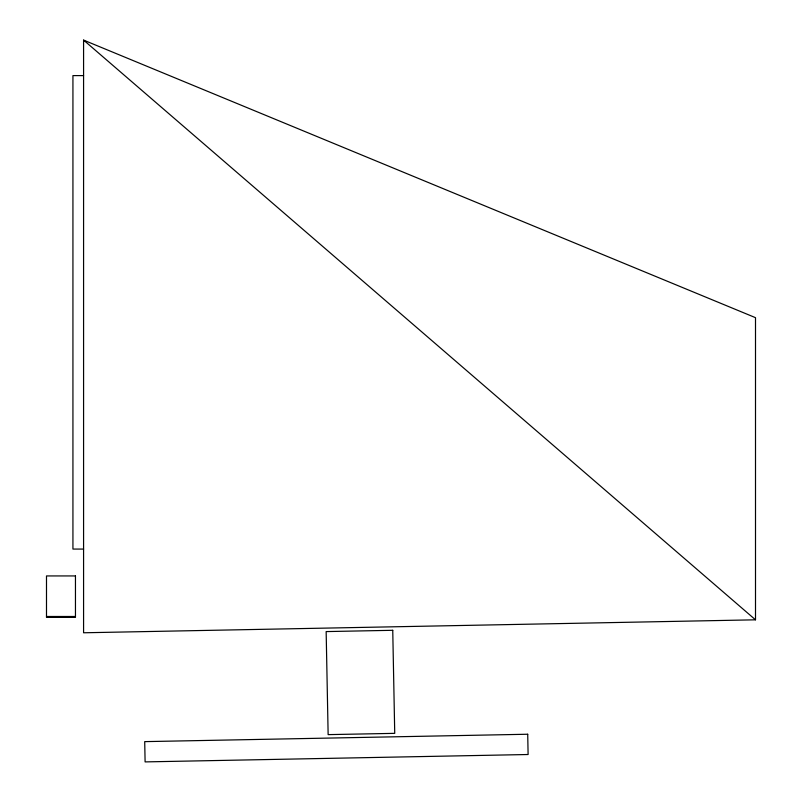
<?xml version="1.0" encoding="UTF-8"?>
<svg xmlns="http://www.w3.org/2000/svg" width="802" height="802" viewBox="0 0 802 802"><rect width="100%" height="100%" fill="white"/><g stroke="black" fill="none" stroke-linecap="round" stroke-linejoin="round"><path stroke-width="1.2" d="M755.504 619.816L83.578 632.778L83.578 40.1L755.504 317.672L755.504 619.816L83.578 40.1M46.496 616.487L75.458 616.487M83.578 75.609L72.932 75.599L72.932 549.069L83.578 549.079M392.749 630.302L326.153 631.585L328.138 734.632L394.734 733.349L392.749 630.302M527.716 734.241L144.711 741.629L145.102 761.9L528.107 754.512L527.716 734.241M75.458 575.936L46.496 575.936L46.496 617.36L75.458 617.36L75.458 575.936"/></g></svg>
